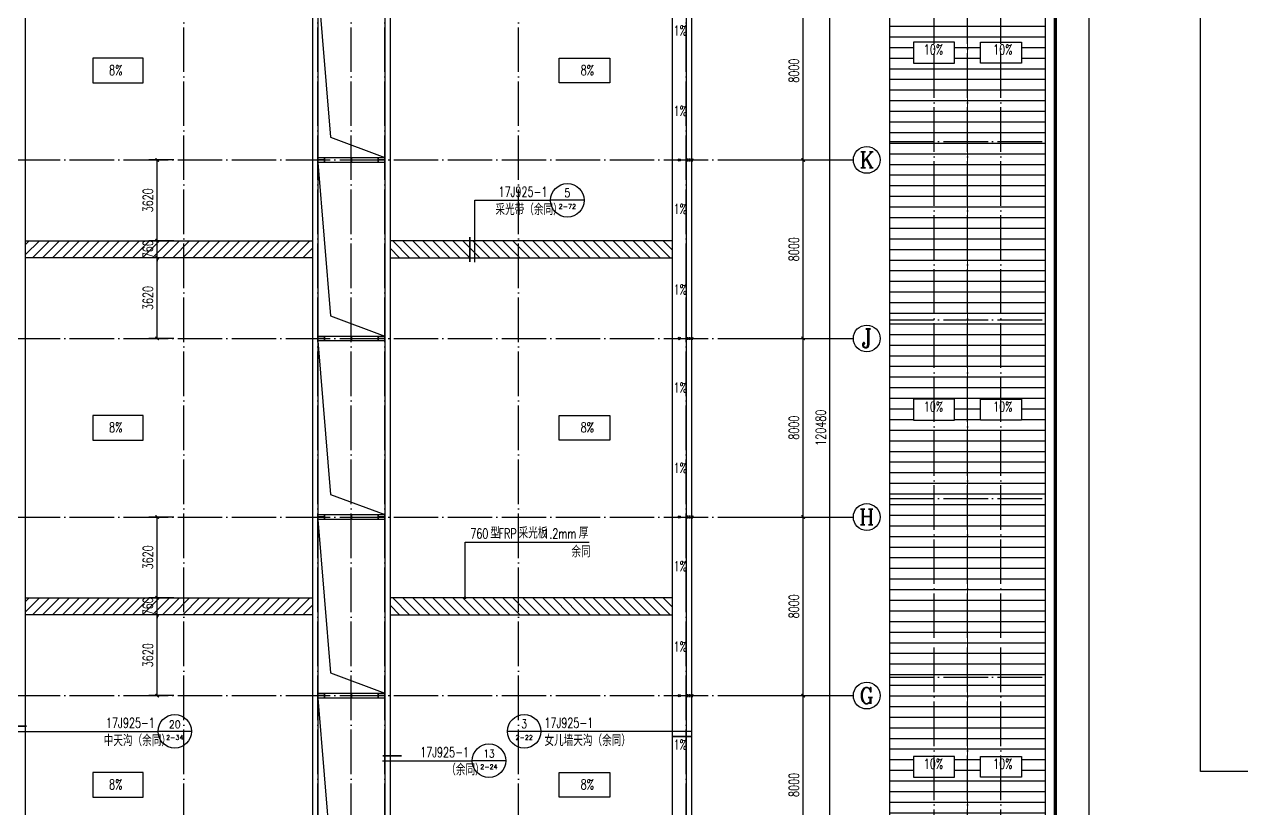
# Model space of a CAD drawing. Extents: x 14591016 to 15383666, y -730593 to -510197.
# Drawn here: x 14911015 to 14965566, y -663709 to -628569 of the extents above; entities that cross this region are included whole.
import ezdxf
from ezdxf.enums import TextEntityAlignment as Align

# ---------------------------------------------------------------- set-up
doc = ezdxf.new("R2010")
doc.units = 0
doc.header["$LTSCALE"] = 1000
doc.header["$MEASUREMENT"] = 0
doc.linetypes.add('DASH', pattern=[0.35, 0.25, -0.1])
doc.linetypes.add('DOTE', pattern=[2.42, 2, -0.2, 0.02, -0.2])
for name, color, linetype in [('AXIS', 3, 'Continuous'), ('AXIS_TEXT', 7, 'Continuous'), ('COLUMN', 2, 'Continuous'), ('DIM_IDEN', 3, 'Continuous'), ('DIM_LEAD', 3, 'Continuous'), ('DIM_SYMB', 3, 'Continuous'), ('DOTE', 1, 'DOTE'), ('PUB_DIM', 3, 'Continuous'), ('PUB_TEXT', 7, 'Continuous'), ('TK', 4, 'Continuous'), ('WALL-PARAPET', 6, 'Continuous'), ('填充', 251, 'Continuous'), ('采光带', 4, 'Continuous'), ('雨水管', 4, 'Continuous')]:
    doc.layers.add(name, color=color, linetype=linetype)
doc.styles.add('_TCH_AXIS', font='COMPLEX', dxfattribs={"bigfont": 'GBCBIG'})
doc.styles.add('_TCH_DIM', font='SIMPLEX', dxfattribs={"bigfont": 'GBCBIG'})
doc.styles.add('_TCH_DIM_T3', font='SIMPLEX', dxfattribs={"width": 0.705882, "bigfont": 'GBCBIG'})
doc.styles.add('_TCH_LABEL', font='COMPLEX', dxfattribs={"bigfont": 'GBCBIG'})
doc.styles.add('COMPLEX', font='COMPLEX')
doc.dimstyles.new('_TCH_ARCH&&150', dxfattribs={"dimtxt": 446.25, "dimasz": 150, "dimexe": 375, "dimexo": 450, "dimgap": 189.375, "dimtad": 1, "dimdec": 0, "dimzin": 0, "dimdsep": 46, "dimtxsty": '_TCH_DIM_T3', "dimblk": 'ARCHTICK', "dimcen": 0.09, "dimclrt": 7, "dimazin": 2, "dimtfac": 1, "dimtdec": 0, "dimtix": 1, "dimtmove": 2, "dimatfit": 3, "dimfxl": 0, "dimtolj": 1, "dimtzin": 0, "dimarcsym": 0})

# ---------------------------------------------------------------- blocks, each defined once
blk = doc.blocks.new('A$C0FCD69EC')
at = {"layer": 'COLUMN'}
blk.add_hatch(color=256, dxfattribs=at).paths.add_polyline_path([(300, 180), (294, 180), (294, 94), (6, 94), (6, 180), (0, 180), (0, 0), (6, 0), (6, 86), (294, 86), (294, 0), (300, 0)])
blk.add_lwpolyline([(300, 0), (294, 0), (294, 86), (6, 86), (6, 0), (0, 0), (0, 180), (6, 180), (6, 94), (294, 94), (294, 180), (300, 180)], close=True, dxfattribs=at)
blk = doc.blocks.new('A$C22C4548D')
blk.add_line((0, 10), (300, 10))
blk.add_lwpolyline([(30, 20), (270, 20), (270, 0), (30, 0)], close=True)
blk = doc.blocks.new('GeYuanFrame_38861532', base_point=(20.09, 4.53))
at = {"layer": 'TK'}
blk.add_lwpolyline([(20.09, 4.53), (20.09, 598.53), (1071.09, 598.53), (1071.09, 4.53)], close=True, dxfattribs=at)
at = {"layer": 'TK', "const_width": 1}
blk.add_lwpolyline([(45.09, 588.53), (1061.09, 588.53), (1061.09, 14.53), (45.09, 14.53)], close=True, dxfattribs=at)
blk = doc.blocks.new('GeYuanFrame_55736273', base_point=(20.09, 4.53))
at = {"layer": 'TK'}
blk.add_lwpolyline([(20.09, 4.53), (20.09, 598.53), (1071.09, 598.53), (1071.09, 4.53)], close=True, dxfattribs=at)
blk = doc.blocks.new('_AXISO')
blk.add_circle((0, 0), 0.5)
at = {"layer": 'AXIS_TEXT', "style": 'COMPLEX', "width": 1.041667}
blk.add_attdef('A', text='', height=0.56, dxfattribs=at).set_placement((-0.25, -0.28), (0.25, -0.28), align=Align.FIT)
blk = doc.blocks.new('_ArchTick')
at = {"color": 0, "linetype": 'ByBlock', "const_width": 0.4}
blk.add_lwpolyline([(-0.5, -0.5), (0.5, 0.5)], dxfattribs=at)
blk = doc.blocks.new('*D214')
at = {"layer": 'AXIS', "color": 0, "lineweight": -2}
for p, q in [((14942616, -586403), (14947491, -586403)), ((14947116, -706883), (14947116, -586403)), ((14942616, -706883), (14947491, -706883))]:
    blk.add_line(p, q, dxfattribs=at)
at = {"layer": 'Defpoints', "color": 0}
for p in [(14942166, -586403), (14947116, -586403), (14942166, -706883)]:
    blk.add_point(p, dxfattribs=at)
at = {"layer": 'AXIS', "color": 0, "lineweight": -2, "xscale": 150, "yscale": 150, "zscale": 150}
for p, rotation in [((14947116, -586403), 90), ((14947116, -706883), 270)]:
    blk.add_blockref('_ArchTick', p, dxfattribs=dict(at, rotation=rotation))
at = {"layer": 'AXIS', "color": 7, "insert": (14946704, -646643), "char_height": 446.2, "attachment_point": 5, "rotation": 90, "style": '_TCH_DIM_T3'}
blk.add_mtext('\\A1;120480', dxfattribs=at)
blk = doc.blocks.new('*D221')
at = {"layer": 'AXIS', "color": 0, "lineweight": -2}
for p, q in [((14942616, -658643), (14946291, -658643)), ((14945916, -666643), (14945916, -658643)), ((14942616, -666643), (14946291, -666643))]:
    blk.add_line(p, q, dxfattribs=at)
at = {"layer": 'Defpoints', "color": 0}
for p in [(14942166, -658643), (14945916, -658643), (14942166, -666643)]:
    blk.add_point(p, dxfattribs=at)
at = {"layer": 'AXIS', "color": 0, "lineweight": -2, "xscale": 150, "yscale": 150, "zscale": 150}
for p, rotation in [((14945916, -658643), 90), ((14945916, -666643), 270)]:
    blk.add_blockref('_ArchTick', p, dxfattribs=dict(at, rotation=rotation))
at = {"layer": 'AXIS', "color": 7, "insert": (14945504, -662643), "char_height": 446.2, "attachment_point": 5, "rotation": 90, "style": '_TCH_DIM_T3'}
blk.add_mtext('\\A1;8000', dxfattribs=at)
blk = doc.blocks.new('*D222')
at = {"layer": 'AXIS', "color": 0, "lineweight": -2}
for p, q in [((14942616, -650643), (14946291, -650643)), ((14945916, -658643), (14945916, -650643)), ((14942616, -658643), (14946291, -658643))]:
    blk.add_line(p, q, dxfattribs=at)
at = {"layer": 'Defpoints', "color": 0}
for p in [(14942166, -650643), (14945916, -650643), (14942166, -658643)]:
    blk.add_point(p, dxfattribs=at)
at = {"layer": 'AXIS', "color": 0, "lineweight": -2, "xscale": 150, "yscale": 150, "zscale": 150}
for p, rotation in [((14945916, -650643), 90), ((14945916, -658643), 270)]:
    blk.add_blockref('_ArchTick', p, dxfattribs=dict(at, rotation=rotation))
at = {"layer": 'AXIS', "color": 7, "insert": (14945504, -654643), "char_height": 446.2, "attachment_point": 5, "rotation": 90, "style": '_TCH_DIM_T3'}
blk.add_mtext('\\A1;8000', dxfattribs=at)
blk = doc.blocks.new('*D223')
at = {"layer": 'AXIS', "color": 0, "lineweight": -2}
for p, q in [((14942616, -642643), (14946291, -642643)), ((14945916, -650643), (14945916, -642643)), ((14942616, -650643), (14946291, -650643))]:
    blk.add_line(p, q, dxfattribs=at)
at = {"layer": 'Defpoints', "color": 0}
for p in [(14942166, -642643), (14945916, -642643), (14942166, -650643)]:
    blk.add_point(p, dxfattribs=at)
at = {"layer": 'AXIS', "color": 0, "lineweight": -2, "xscale": 150, "yscale": 150, "zscale": 150}
for p, rotation in [((14945916, -642643), 90), ((14945916, -650643), 270)]:
    blk.add_blockref('_ArchTick', p, dxfattribs=dict(at, rotation=rotation))
at = {"layer": 'AXIS', "color": 7, "insert": (14945504, -646643), "char_height": 446.2, "attachment_point": 5, "rotation": 90, "style": '_TCH_DIM_T3'}
blk.add_mtext('\\A1;8000', dxfattribs=at)
blk = doc.blocks.new('*D224')
at = {"layer": 'AXIS', "color": 0, "lineweight": -2}
for p, q in [((14942616, -634643), (14946291, -634643)), ((14945916, -642643), (14945916, -634643)), ((14942616, -642643), (14946291, -642643))]:
    blk.add_line(p, q, dxfattribs=at)
at = {"layer": 'Defpoints', "color": 0}
for p in [(14942166, -634643), (14945916, -634643), (14942166, -642643)]:
    blk.add_point(p, dxfattribs=at)
at = {"layer": 'AXIS', "color": 0, "lineweight": -2, "xscale": 150, "yscale": 150, "zscale": 150}
for p, rotation in [((14945916, -634643), 90), ((14945916, -642643), 270)]:
    blk.add_blockref('_ArchTick', p, dxfattribs=dict(at, rotation=rotation))
at = {"layer": 'AXIS', "color": 7, "insert": (14945504, -638643), "char_height": 446.2, "attachment_point": 5, "rotation": 90, "style": '_TCH_DIM_T3'}
blk.add_mtext('\\A1;8000', dxfattribs=at)
blk = doc.blocks.new('*D225')
at = {"layer": 'AXIS', "color": 0, "lineweight": -2}
for p, q in [((14942616, -626643), (14946291, -626643)), ((14945916, -634643), (14945916, -626643)), ((14942616, -634643), (14946291, -634643))]:
    blk.add_line(p, q, dxfattribs=at)
at = {"layer": 'Defpoints', "color": 0}
for p in [(14942166, -626643), (14945916, -626643), (14942166, -634643)]:
    blk.add_point(p, dxfattribs=at)
at = {"layer": 'AXIS', "color": 0, "lineweight": -2, "xscale": 150, "yscale": 150, "zscale": 150}
for p, rotation in [((14945916, -626643), 90), ((14945916, -634643), 270)]:
    blk.add_blockref('_ArchTick', p, dxfattribs=dict(at, rotation=rotation))
at = {"layer": 'AXIS', "color": 7, "insert": (14945504, -630643), "char_height": 446.2, "attachment_point": 5, "rotation": 90, "style": '_TCH_DIM_T3'}
blk.add_mtext('\\A1;8000', dxfattribs=at)
blk = doc.blocks.new('*D576')
at = {"layer": 'Defpoints', "color": 0}
for p in [(14916966, -655023), (14918166, -655023), (14918166, -658643)]:
    blk.add_point(p, dxfattribs=at)
at = {"layer": 'PUB_DIM', "color": 0, "lineweight": -2}
for p, q in [((14917716, -655023), (14916591, -655023)), ((14916966, -658643), (14916966, -655023)), ((14917716, -658643), (14916591, -658643))]:
    blk.add_line(p, q, dxfattribs=at)
at = {"layer": 'PUB_DIM', "color": 0, "lineweight": -2, "xscale": 150, "yscale": 150, "zscale": 150}
for p, rotation in [((14916966, -655023), 90), ((14916966, -658643), 270)]:
    blk.add_blockref('_ArchTick', p, dxfattribs=dict(at, rotation=rotation))
at = {"layer": 'PUB_DIM', "color": 7, "insert": (14916554, -656833), "char_height": 446.2, "attachment_point": 5, "rotation": 90, "style": '_TCH_DIM_T3'}
blk.add_mtext('\\A1;3620', dxfattribs=at)
blk = doc.blocks.new('*D577')
at = {"layer": 'Defpoints', "color": 0}
for p in [(14916966, -654263), (14918166, -654263), (14918166, -655023)]:
    blk.add_point(p, dxfattribs=at)
at = {"layer": 'PUB_DIM', "color": 0, "lineweight": -2}
for p, q in [((14917716, -654263), (14916591, -654263)), ((14916966, -654263), (14916966, -654113)), ((14916966, -655023), (14916966, -654263)), ((14917716, -655023), (14916591, -655023)), ((14916966, -655023), (14916966, -655173))]:
    blk.add_line(p, q, dxfattribs=at)
at = {"layer": 'PUB_DIM', "color": 0, "lineweight": -2, "xscale": 150, "yscale": 150, "zscale": 150}
for p, rotation in [((14916966, -654263), 270), ((14916966, -655023), 90)]:
    blk.add_blockref('_ArchTick', p, dxfattribs=dict(at, rotation=rotation))
at = {"layer": 'PUB_DIM', "color": 7, "insert": (14916554, -654643), "char_height": 446.2, "attachment_point": 5, "rotation": 90, "style": '_TCH_DIM_T3'}
blk.add_mtext('\\A1;760', dxfattribs=at)
blk = doc.blocks.new('*D578')
at = {"layer": 'Defpoints', "color": 0}
for p in [(14916966, -650643), (14918166, -650643), (14918166, -654263)]:
    blk.add_point(p, dxfattribs=at)
at = {"layer": 'PUB_DIM', "color": 0, "lineweight": -2}
for p, q in [((14917716, -650643), (14916591, -650643)), ((14916966, -654263), (14916966, -650643)), ((14917716, -654263), (14916591, -654263))]:
    blk.add_line(p, q, dxfattribs=at)
at = {"layer": 'PUB_DIM', "color": 0, "lineweight": -2, "xscale": 150, "yscale": 150, "zscale": 150}
for p, rotation in [((14916966, -650643), 90), ((14916966, -654263), 270)]:
    blk.add_blockref('_ArchTick', p, dxfattribs=dict(at, rotation=rotation))
at = {"layer": 'PUB_DIM', "color": 7, "insert": (14916554, -652453), "char_height": 446.2, "attachment_point": 5, "rotation": 90, "style": '_TCH_DIM_T3'}
blk.add_mtext('\\A1;3620', dxfattribs=at)
blk = doc.blocks.new('*D579')
at = {"layer": 'Defpoints', "color": 0}
for p in [(14916966, -639023), (14918166, -639023), (14918166, -642643)]:
    blk.add_point(p, dxfattribs=at)
at = {"layer": 'PUB_DIM', "color": 0, "lineweight": -2}
for p, q in [((14917716, -639023), (14916591, -639023)), ((14916966, -642643), (14916966, -639023)), ((14917716, -642643), (14916591, -642643))]:
    blk.add_line(p, q, dxfattribs=at)
at = {"layer": 'PUB_DIM', "color": 0, "lineweight": -2, "xscale": 150, "yscale": 150, "zscale": 150}
for p, rotation in [((14916966, -639023), 90), ((14916966, -642643), 270)]:
    blk.add_blockref('_ArchTick', p, dxfattribs=dict(at, rotation=rotation))
at = {"layer": 'PUB_DIM', "color": 7, "insert": (14916554, -640833), "char_height": 446.2, "attachment_point": 5, "rotation": 90, "style": '_TCH_DIM_T3'}
blk.add_mtext('\\A1;3620', dxfattribs=at)
blk = doc.blocks.new('*D580')
at = {"layer": 'Defpoints', "color": 0}
for p in [(14916966, -638263), (14918166, -638263), (14918166, -639023)]:
    blk.add_point(p, dxfattribs=at)
at = {"layer": 'PUB_DIM', "color": 0, "lineweight": -2}
for p, q in [((14916966, -638263), (14916966, -638113)), ((14917716, -638263), (14916591, -638263)), ((14916966, -639023), (14916966, -638263)), ((14917716, -639023), (14916591, -639023)), ((14916966, -639023), (14916966, -639173))]:
    blk.add_line(p, q, dxfattribs=at)
at = {"layer": 'PUB_DIM', "color": 0, "lineweight": -2, "xscale": 150, "yscale": 150, "zscale": 150}
for p, rotation in [((14916966, -638263), 270), ((14916966, -639023), 90)]:
    blk.add_blockref('_ArchTick', p, dxfattribs=dict(at, rotation=rotation))
at = {"layer": 'PUB_DIM', "color": 7, "insert": (14916554, -638643), "char_height": 446.2, "attachment_point": 5, "rotation": 90, "style": '_TCH_DIM_T3'}
blk.add_mtext('\\A1;760', dxfattribs=at)
blk = doc.blocks.new('*D581')
at = {"layer": 'Defpoints', "color": 0}
for p in [(14916966, -634643), (14918166, -634643), (14918166, -638263)]:
    blk.add_point(p, dxfattribs=at)
at = {"layer": 'PUB_DIM', "color": 0, "lineweight": -2}
for p, q in [((14917716, -634643), (14916591, -634643)), ((14916966, -638263), (14916966, -634643)), ((14917716, -638263), (14916591, -638263))]:
    blk.add_line(p, q, dxfattribs=at)
at = {"layer": 'PUB_DIM', "color": 0, "lineweight": -2, "xscale": 150, "yscale": 150, "zscale": 150}
for p, rotation in [((14916966, -634643), 90), ((14916966, -638263), 270)]:
    blk.add_blockref('_ArchTick', p, dxfattribs=dict(at, rotation=rotation))
at = {"layer": 'PUB_DIM', "color": 7, "insert": (14916554, -636453), "char_height": 446.2, "attachment_point": 5, "rotation": 90, "style": '_TCH_DIM_T3'}
blk.add_mtext('\\A1;3620', dxfattribs=at)

msp = doc.modelspace()

# ---------------------------------------------------------------- hatches: boundary and pattern name
at = {"layer": '填充', "ltscale": 0.5}
h = msp.add_hatch(dxfattribs=at)
h.set_pattern_fill('ANSI31', color=256, scale=300, angle=315, style=0)
h.set_pattern_definition([(0, (0, 0), (1e-13, 476.25), [])])
h.paths.add_polyline_path([(14956780.6, -609482.6), (14953280.6, -609482.6), (14953280.6, -714142.6), (14956780.6, -714142.6)])
h.paths.add_polyline_path([(14953868.1, -646300.6), (14953868.1, -645367.6), (14955693.1, -645367.6), (14955693.1, -646300.6)], flags=16)
h.paths.add_polyline_path([(14955693.1, -661367.6), (14955693.1, -662300.6), (14953868.1, -662300.6), (14953868.1, -661367.6)], flags=16)
h.paths.add_polyline_path([(14953868.1, -630300.6), (14953868.1, -629367.6), (14955693.1, -629367.6), (14955693.1, -630300.6)], flags=16)
h.paths.add_polyline_path([(14955693.1, -677367.6), (14955693.1, -678300.6), (14953868.1, -678300.6), (14953868.1, -677367.6)], flags=16)
h.paths.add_polyline_path([(14953868.1, -614300.6), (14953868.1, -613367.6), (14955693.1, -613367.6), (14955693.1, -614300.6)], flags=16)
h.paths.add_polyline_path([(14955693.1, -693367.6), (14955693.1, -694300.6), (14953868.1, -694300.6), (14953868.1, -693367.6)], flags=16)
h.paths.add_polyline_path([(14955693.1, -709367.6), (14955693.1, -710300.6), (14953868.1, -710300.6), (14953868.1, -709367.6)], flags=16)
h.paths.add_polyline_path([(14953280.6, -609482.6), (14949780.6, -609482.6), (14949780.6, -714142.6), (14953280.6, -714142.6)])
h.paths.add_polyline_path([(14950868.1, -646300.6), (14950868.1, -645367.6), (14952693.1, -645367.6), (14952693.1, -646300.6)], flags=16)
h.paths.add_polyline_path([(14952693.1, -661367.6), (14952693.1, -662300.6), (14950868.1, -662300.6), (14950868.1, -661367.6)], flags=16)
h.paths.add_polyline_path([(14950868.1, -630300.6), (14950868.1, -629367.6), (14952693.1, -629367.6), (14952693.1, -630300.6)], flags=16)
h.paths.add_polyline_path([(14952693.1, -677367.6), (14952693.1, -678300.6), (14950868.1, -678300.6), (14950868.1, -677367.6)], flags=16)
h.paths.add_polyline_path([(14950868.1, -614300.6), (14950868.1, -613367.6), (14952693.1, -613367.6), (14952693.1, -614300.6)], flags=16)
h.paths.add_polyline_path([(14952693.1, -693367.6), (14952693.1, -694300.6), (14950868.1, -694300.6), (14950868.1, -693367.6)], flags=16)
h.paths.add_polyline_path([(14952693.1, -709367.6), (14952693.1, -710300.6), (14950868.1, -710300.6), (14950868.1, -709367.6)], flags=16)
h.paths.add_polyline_path([(14954318, -678032.6), (14955351.1, -678032.6), (14955351.1, -677363.3), (14954318, -677363.3)], flags=24)
h.paths.add_polyline_path([(14954318, -662032.6), (14955351.1, -662032.6), (14955351.1, -661363.3), (14954318, -661363.3)], flags=24)
h.paths.add_polyline_path([(14954318, -646032.6), (14955351.1, -646032.6), (14955351.1, -645363.3), (14954318, -645363.3)], flags=24)
h.paths.add_polyline_path([(14954318, -630032.6), (14955351.1, -630032.6), (14955351.1, -629363.3), (14954318, -629363.3)], flags=24)
h.paths.add_polyline_path([(14951210, -678032.6), (14952243.1, -678032.6), (14952243.1, -677363.3), (14951210, -677363.3)], flags=24)
h.paths.add_polyline_path([(14951210, -662032.6), (14952243.1, -662032.6), (14952243.1, -661363.3), (14951210, -661363.3)], flags=24)
h.paths.add_polyline_path([(14951210, -646032.6), (14952243.1, -646032.6), (14952243.1, -645363.3), (14951210, -645363.3)], flags=24)
h.paths.add_polyline_path([(14951210, -630032.6), (14952243.1, -630032.6), (14952243.1, -629363.3), (14951210, -629363.3)], flags=24)
at = {"layer": '采光带'}
h = msp.add_hatch(dxfattribs=at)
h.set_pattern_fill('ANSI31', color=250, scale=200, angle=-90, style=0)
h.set_pattern_definition([(225, (14690730.7, 8407956.32), (-224.506403, 224.506403), [])])
h.paths.add_polyline_path([(14923926.1, -639022.5), (14911066.1, -639022.5), (14911066.1, -638262.5), (14923926.1, -638262.5)])
h = msp.add_hatch(dxfattribs=at)
h.set_pattern_fill('ANSI31', color=250, scale=200, angle=-90, style=0)
h.set_pattern_definition([(315, (15160601.58, 8407956.32), (224.506403, 224.506403), [])])
h.paths.add_polyline_path([(14927406.1, -639022.5), (14940066.2, -639022.5), (14940066.2, -638262.5), (14927406.1, -638262.5)])
h = msp.add_hatch(dxfattribs=at)
h.set_pattern_fill('ANSI31', color=250, scale=200, angle=-90, style=0)
h.set_pattern_definition([(225, (14690730.7, 8391956.32), (-224.506403, 224.506403), [])])
h.paths.add_polyline_path([(14923926.1, -655022.5), (14911066.1, -655022.5), (14911066.1, -654262.5), (14923926.1, -654262.5)])
h = msp.add_hatch(dxfattribs=at)
h.set_pattern_fill('ANSI31', color=250, scale=200, angle=-90, style=0)
h.set_pattern_definition([(315, (15160601.58, 8391956.32), (224.506403, 224.506403), [])])
h.paths.add_polyline_path([(14927406.1, -655022.5), (14940066.2, -655022.5), (14940066.2, -654262.5), (14927406.1, -654262.5)])

# ---------------------------------------------------------------- linework, layer by layer
at = {"ltscale": 0.5}
for p, q in [((14911066.1, -706642.5), (14911066.1, -586642.5)), ((14940066.1, -706642.5), (14940066.1, -586642.5))]:
    msp.add_line(p, q, dxfattribs=at)
for points in [[(14880426.1, -586402.5), (14940906.1, -586402.5), (14940906.1, -706882.5), (14880426.1, -706882.5)], [(14880666.1, -586642.5), (14940666.1, -586642.5), (14940666.1, -706642.5), (14880666.1, -706642.5)], [(14949780.6, -714142.6), (14956780.6, -714142.6), (14956780.6, -609482.6), (14949780.6, -609482.6)], [(14914086.3, -630088.6), (14914086.3, -631196.4), (14916343.3, -631196.4), (14916343.3, -630088.6)], [(14937246, -630088.6), (14937246, -631196.4), (14934989, -631196.4), (14934989, -630088.6)], [(14927166.1, -634752.5), (14924166.1, -634752.5), (14924166.1, -634532.5), (14927166.1, -634532.5)], [(14927166.1, -642752.5), (14924166.1, -642752.5), (14924166.1, -642532.5), (14927166.1, -642532.5)], [(14914086.3, -646088.6), (14914086.3, -647196.4), (14916343.3, -647196.4), (14916343.3, -646088.6)], [(14937246, -646088.6), (14937246, -647196.4), (14934989, -647196.4), (14934989, -646088.6)], [(14927166.1, -650752.5), (14924166.1, -650752.5), (14924166.1, -650532.5), (14927166.1, -650532.5)], [(14927166.1, -658752.5), (14924166.1, -658752.5), (14924166.1, -658532.5), (14927166.1, -658532.5)], [(14914086.3, -662088.6), (14914086.3, -663196.4), (14916343.3, -663196.4), (14916343.3, -662088.6)], [(14937246, -662088.6), (14937246, -663196.4), (14934989, -663196.4), (14934989, -662088.6)]]:
    msp.add_lwpolyline(points, close=True)
msp.add_lwpolyline([(14953280.6, -714142.6, 50, 50, 0), (14953280.6, -609482.6, 50, 50, 0)], format="xyseb", dxfattribs=at)
for points in [[(14924166.1, -626752.5), (14924736.8, -633626.6), (14927166.1, -634532.5)], [(14924166.1, -634752.5), (14924736.8, -641626.6), (14927166.1, -642532.5)], [(14924166.1, -642752.5), (14924736.8, -649626.6), (14927166.1, -650532.5)], [(14924166.1, -650752.5), (14924736.8, -657626.6), (14927166.1, -658532.5)], [(14924166.1, -658752.5), (14924736.8, -665626.6), (14927166.1, -666532.5)]]:
    msp.add_lwpolyline(points)
for points in [[(14952693.1, -630300.6), (14952693.1, -629367.6), (14950868.1, -629367.6), (14950868.1, -630300.6)], [(14953868.1, -630300.6), (14953868.1, -629367.6), (14955693.1, -629367.6), (14955693.1, -630300.6)], [(14952693.1, -646300.6), (14952693.1, -645367.6), (14950868.1, -645367.6), (14950868.1, -646300.6)], [(14953868.1, -646300.6), (14953868.1, -645367.6), (14955693.1, -645367.6), (14955693.1, -646300.6)], [(14952693.1, -662300.6), (14952693.1, -661367.6), (14950868.1, -661367.6), (14950868.1, -662300.6)], [(14953868.1, -662300.6), (14953868.1, -661367.6), (14955693.1, -661367.6), (14955693.1, -662300.6)]]:
    msp.add_lwpolyline(points, close=True, dxfattribs=at)
at = {"linetype": 'DASH', "ltscale": 0.3}
for points in [[(14940666.1, -634692.5), (14940666.1, -634592.5), (14940966.1, -634592.5), (14940966.1, -634692.5)], [(14940666.1, -642692.5), (14940666.1, -642592.5), (14940966.1, -642592.5), (14940966.1, -642692.5)], [(14940666.1, -650692.5), (14940666.1, -650592.5), (14940966.1, -650592.5), (14940966.1, -650692.5)], [(14940666.1, -658692.5), (14940666.1, -658592.5), (14940966.1, -658592.5), (14940966.1, -658692.5)]]:
    msp.add_lwpolyline(points, close=True, dxfattribs=at)
at = {"layer": 'AXIS'}
for p, q in [((14942166.1, -634642.5), (14948166.1, -634642.5)), ((14942166.1, -642642.5), (14948166.1, -642642.5)), ((14942166.1, -650642.5), (14948166.1, -650642.5)), ((14942166.1, -658642.5), (14948166.1, -658642.5))]:
    msp.add_line(p, q, dxfattribs=at)
at = {"layer": 'DIM_IDEN'}
for p, q in [((14931204.3, -636452.5), (14934599.8, -636452.5)), ((14931204.3, -639222.5), (14931204.3, -636452.5)), ((14936099.8, -636452.5), (14934599.8, -636452.5)), ((14910266.1, -660244.8), (14913816.1, -660244.8)), ((14913816.1, -660244.8), (14917007, -660244.8)), ((14918507, -660244.8), (14917007, -660244.8)), ((14934165.3, -660244.8), (14932665.3, -660244.8)), ((14937356.1, -660244.8), (14934165.3, -660244.8)), ((14940906.1, -660244.8), (14937356.1, -660244.8)), ((14927066.1, -661561.3), (14929396.1, -661561.3)), ((14929396.1, -661561.3), (14931087, -661561.3)), ((14932587, -661561.3), (14931087, -661561.3))]:
    msp.add_line(p, q, dxfattribs=at)
at = {"layer": 'DIM_IDEN', "const_width": 75}
for points in [[(14930979.3, -639222.5), (14930979.3, -638097.5)], [(14910266.1, -660019.8), (14911121.1, -660019.8)], [(14940906.1, -660469.8), (14940051.1, -660469.8)], [(14927066.1, -661336.3), (14927921.1, -661336.3)]]:
    msp.add_lwpolyline(points, dxfattribs=at)
at = {"layer": 'DIM_IDEN'}
for centre in [(14935349.8, -636452.5), (14917757, -660244.8), (14933415.3, -660244.8), (14931837, -661561.3)]:
    msp.add_circle(centre, 750, dxfattribs=at)
at = {"layer": 'DIM_LEAD'}
for p, q in [((14930764, -654262.5), (14930764, -651762.5)), ((14930764, -651762.5), (14936331.6, -651762.5))]:
    msp.add_line(p, q, dxfattribs=at)
at = {"layer": 'DIM_LEAD', "const_width": 60}
msp.add_lwpolyline([(14930764, -654292.5, 1), (14930764, -654232.5, 1)], format="xyb", close=True, dxfattribs=at)
at = {"layer": 'DIM_SYMB'}
for points in [[(14952476.6, -630078.6, 0, 0, 0), (14951426.6, -630078.6, 120, 0, 0), (14950976.6, -630078.6, 0, 0, 0)], [(14954084.6, -630078.6, 0, 0, 0), (14955134.6, -630078.6, 120, 0, 0), (14955584.6, -630078.6, 0, 0, 0)], [(14940366.1, -632824.9, 0, 0, 0), (14940366.1, -633889.8, 120, 0, 0), (14940366.1, -634339.8, 0, 0, 0)], [(14940366.1, -636460.1, 0, 0, 0), (14940366.1, -635395.2, 120, 0, 0), (14940366.1, -634945.2, 0, 0, 0)], [(14940366.1, -640824.9, 0, 0, 0), (14940366.1, -641889.8, 120, 0, 0), (14940366.1, -642339.8, 0, 0, 0)], [(14940366.1, -644460.1, 0, 0, 0), (14940366.1, -643395.2, 120, 0, 0), (14940366.1, -642945.2, 0, 0, 0)], [(14952476.6, -646078.6, 0, 0, 0), (14951426.6, -646078.6, 120, 0, 0), (14950976.6, -646078.6, 0, 0, 0)], [(14954084.6, -646078.6, 0, 0, 0), (14955134.6, -646078.6, 120, 0, 0), (14955584.6, -646078.6, 0, 0, 0)], [(14940366.1, -648824.9, 0, 0, 0), (14940366.1, -649889.8, 120, 0, 0), (14940366.1, -650339.8, 0, 0, 0)], [(14940366.1, -652460.1, 0, 0, 0), (14940366.1, -651395.2, 120, 0, 0), (14940366.1, -650945.2, 0, 0, 0)], [(14940366.1, -656824.9, 0, 0, 0), (14940366.1, -657889.8, 120, 0, 0), (14940366.1, -658339.8, 0, 0, 0)], [(14940366.1, -660460.1, 0, 0, 0), (14940366.1, -659395.2, 120, 0, 0), (14940366.1, -658945.2, 0, 0, 0)], [(14952476.6, -662078.6, 0, 0, 0), (14951426.6, -662078.6, 120, 0, 0), (14950976.6, -662078.6, 0, 0, 0)], [(14954084.6, -662078.6, 0, 0, 0), (14955134.6, -662078.6, 120, 0, 0), (14955584.6, -662078.6, 0, 0, 0)]]:
    msp.add_lwpolyline(points, format="xyseb", dxfattribs=at)
at = {"layer": 'DOTE'}
for p, q in [((14918166.1, -708142.5), (14918166.1, -585142.5)), ((14924166.1, -708142.5), (14924166.1, -585142.5)), ((14925666.1, -708142.5), (14925666.1, -585142.5)), ((14927166.1, -708142.5), (14927166.1, -585142.5)), ((14933166.1, -708142.5), (14933166.1, -585142.5)), ((14940666.1, -708142.5), (14940666.1, -585142.5)), ((14951780.6, -714142.6), (14951780.6, -609482.6)), ((14953280.6, -714142.6), (14953280.6, -609482.6)), ((14954780.6, -714142.6), (14954780.6, -609482.6)), ((14949780.6, -633812.6), (14956780.6, -633812.6)), ((14879166.1, -634642.5), (14942166.1, -634642.5)), ((14949780.6, -641812.6), (14956780.6, -641812.6)), ((14879166.1, -642642.5), (14942166.1, -642642.5)), ((14949780.6, -649812.6), (14956780.6, -649812.6)), ((14879166.1, -650642.5), (14942166.1, -650642.5)), ((14949780.6, -657812.6), (14956780.6, -657812.6)), ((14879166.1, -658642.5), (14942166.1, -658642.5))]:
    msp.add_line(p, q, dxfattribs=at)
at = {"layer": 'PUB_DIM'}
for points in [[(14915837.1, -631004.7, 0, 0, 0), (14914812.1, -631004.7, 120, 0, 0), (14914362.1, -631004.7, 0, 0, 0)], [(14935495.2, -631004.7, 0, 0, 0), (14936520.2, -631004.7, 120, 0, 0), (14936970.2, -631004.7, 0, 0, 0)], [(14915837.1, -647004.7, 0, 0, 0), (14914812.1, -647004.7, 120, 0, 0), (14914362.1, -647004.7, 0, 0, 0)], [(14935495.2, -647004.7, 0, 0, 0), (14936520.2, -647004.7, 120, 0, 0), (14936970.2, -647004.7, 0, 0, 0)], [(14915837.1, -663004.7, 0, 0, 0), (14914812.1, -663004.7, 120, 0, 0), (14914362.1, -663004.7, 0, 0, 0)], [(14935495.2, -663004.7, 0, 0, 0), (14936520.2, -663004.7, 120, 0, 0), (14936970.2, -663004.7, 0, 0, 0)]]:
    msp.add_lwpolyline(points, format="xyseb", dxfattribs=at)
at = {"layer": 'WALL-PARAPET'}
for p, q in [((14923926.1, -594552.5), (14923926.1, -698732.5)), ((14924166.1, -594552.5), (14924166.1, -698732.5)), ((14927166.1, -594552.5), (14927166.1, -698732.5)), ((14927406.1, -594552.5), (14927406.1, -698732.5))]:
    msp.add_line(p, q, dxfattribs=at)
at = {"layer": '采光带', "color": 4}
for points in [[(14923926.1, -639022.5), (14911066.1, -639022.5), (14911066.1, -638262.5), (14923926.1, -638262.5)], [(14927406.1, -639022.5), (14940066.2, -639022.5), (14940066.2, -638262.5), (14927406.1, -638262.5)], [(14923926.1, -655022.5), (14911066.1, -655022.5), (14911066.1, -654262.5), (14923926.1, -654262.5)], [(14927406.1, -655022.5), (14940066.2, -655022.5), (14940066.2, -654262.5), (14927406.1, -654262.5)]]:
    msp.add_lwpolyline(points, close=True, dxfattribs=at)
at = {"layer": '雨水管'}
for centre in [(14940366.1, -634642.5), (14940366.1, -642642.5), (14940366.1, -650642.5), (14940366.1, -658642.5)]:
    msp.add_circle(centre, 55, dxfattribs=at)

# ---------------------------------------------------------------- block references
at = {"xscale": 150, "yscale": 150, "zscale": 150, "rotation": 270}
msp.add_blockref('GeYuanFrame_38861532', (14869616.1, -572942.5), dxfattribs=at)
at = {"xscale": 150, "yscale": 150, "zscale": 150}
msp.add_blockref('GeYuanFrame_55736273', (14963716.1, -662042.5), dxfattribs=at)
at = {"rotation": 90.00000000000001}
for p in [(14925676.1, -634796.6), (14925676.1, -642796.6), (14925676.1, -650796.6), (14925676.1, -658796.6)]:
    msp.add_blockref('A$C22C4548D', p, dxfattribs=at)
at = {"layer": 'AXIS'}
ref = msp.add_blockref('_AXISO', (14948766.1, -634642.5), dxfattribs=dict(at, xscale=1200, yscale=1200, zscale=1200))
ref.add_attrib('A', 'K', dxfattribs={"layer": 'AXIS_TEXT', "ltscale": 0.5, "height": 711.9, "style": '_TCH_AXIS'}).set_placement((14948444.1, -634998.5), (14949088.2, -634998.5), align=Align.FIT)
ref = msp.add_blockref('_AXISO', (14948766.1, -642642.5), dxfattribs=dict(at, xscale=1200, yscale=1200, zscale=1200))
ref.add_attrib('A', 'J', dxfattribs={"layer": 'AXIS_TEXT', "ltscale": 0.5, "height": 850.4, "style": '_TCH_AXIS'}).set_placement((14948543.4, -643067.7), (14948988.9, -643067.7), align=Align.FIT)
ref = msp.add_blockref('_AXISO', (14948766.1, -650642.5), dxfattribs=dict(at, xscale=1200, yscale=1200, zscale=1200))
ref.add_attrib('A', 'H', dxfattribs={"layer": 'AXIS_TEXT', "ltscale": 0.5, "height": 695.2, "style": '_TCH_AXIS'}).set_placement((14948435.1, -650990.1), (14949097.2, -650990.1), align=Align.FIT)
ref = msp.add_blockref('_AXISO', (14948766.1, -658642.5), dxfattribs=dict(at, xscale=1200, yscale=1200, zscale=1200))
ref.add_attrib('A', 'G', dxfattribs={"layer": 'AXIS_TEXT', "ltscale": 0.5, "height": 728.9, "style": '_TCH_AXIS'}).set_placement((14948453.8, -659007), (14949078.5, -659007), align=Align.FIT)
at = {"layer": 'COLUMN', "xscale": -1}
for p in [(14924466.1, -634732.5), (14927166.1, -634732.5), (14924466.1, -642732.5), (14927166.1, -642732.5), (14924466.1, -650732.5), (14927166.1, -650732.5), (14924466.1, -658732.5), (14927166.1, -658732.5)]:
    msp.add_blockref('A$C0FCD69EC', p, dxfattribs=at)

# ---------------------------------------------------------------- texts
at = {"layer": 'PUB_TEXT', "width": 0.705882}
for s, style, p in [('1%%%', '_TCH_DIM', (14940111.1, -629063.9)), ('10%%%', '_TCH_DIM', (14954429.6, -629921.1)), ('8%', '_TCH_DIM', (14914814.6, -630847.2)), ('8%', '_TCH_DIM', (14935947.7, -630847.2)), ('1%%%', '_TCH_DIM', (14940111.1, -632667.4)), ('17J925-1', '_TCH_LABEL', (14932267.3, -636295)), ('1%%%', '_TCH_DIM', (14940111.1, -637063.9)), ('1%%%', '_TCH_DIM', (14940111.1, -640667.4)), ('1%%%', '_TCH_DIM', (14940111.1, -645063.9)), ('10%%%', '_TCH_DIM', (14954429.6, -645921.1)), ('8%', '_TCH_DIM', (14914814.6, -646847.2)), ('8%', '_TCH_DIM', (14935947.7, -646847.2)), ('1%%%', '_TCH_DIM', (14940111.1, -648667.4)), ('760', '_TCH_DIM', (14930996.9, -651605)), ('FRP', '_TCH_DIM', (14932265.5, -651605)), ('1.2mm', '_TCH_DIM', (14934271.4, -651605)), ('1%%%', '_TCH_DIM', (14940111.1, -653063.9)), ('1%%%', '_TCH_DIM', (14940111.1, -656667.4)), ('17J925-1', '_TCH_LABEL', (14914674.5, -660087.3)), ('17J925-1', '_TCH_LABEL', (14934322.8, -660087.3)), ('17J925-1', '_TCH_LABEL', (14928754.5, -661403.8)), ('1%%%', '_TCH_DIM', (14940111.1, -661063.9)), ('10%%%', '_TCH_DIM', (14954429.6, -661921.1)), ('8%', '_TCH_DIM', (14914814.6, -662847.2)), ('8%', '_TCH_DIM', (14935947.7, -662847.2))]:
    msp.add_text(s, height=446.25, dxfattribs=dict(at, style=style)).set_placement(p)
at = {"layer": 'PUB_TEXT', "style": '_TCH_DIM', "width": 0.705882}
for p in [(14951321.6, -629921.1), (14951321.6, -645921.1), (14951321.6, -661921.1)]:
    msp.add_text('10%%%', height=446.25, rotation=360, dxfattribs=at).set_placement(p)
at = {"layer": 'PUB_TEXT', "style": '_TCH_LABEL'}
for s, height, p, p2 in [('5', 391.5, (14935219.3, -636313.7), (14935480.3, -636313.7)), ('2-72', 204.59, (14934960.1, -636831.6), (14935739.4, -636831.6)), ('20', 329.48, (14917490.3, -660096.2), (14918023.8, -660096.2)), ('3', 391.5, (14933284.8, -660106), (14933545.8, -660106)), ('2-34', 202.68, (14917366.1, -660622.4), (14918147.9, -660622.4)), ('2-22', 204.59, (14933025.6, -660623.9), (14933804.9, -660623.9)), ('13', 339.7, (14931586.3, -661414.5), (14932087.8, -661414.5)), ('2-24', 202.68, (14931446.1, -661939), (14932227.9, -661939))]:
    msp.add_text(s, height=height, dxfattribs=at).set_placement(p, p2, align=Align.FIT)
at = {"layer": 'PUB_TEXT'}
for s, height, style, p in [('采光带（余同）', 506.38, '_TCH_LABEL', (14932126.1, -637116.4)), ('型', 506.4, '_TCH_DIM', (14931896.9, -651605)), ('采光板', 506.38, '_TCH_DIM', (14933165.5, -651605)), ('厚', 506.4, '_TCH_DIM', (14935861.4, -651605)), ('余同', 506.38, '_TCH_DIM', (14935531.8, -652445)), ('中天沟（余同）', 506.38, '_TCH_LABEL', (14914572.4, -660908.7)), ('女儿墙天沟（余同）', 506.38, '_TCH_LABEL', (14934322.8, -660904.7)), ('（余同）', 506.38, '_TCH_LABEL', (14929921.9, -662213.3))]:
    msp.add_text(s, height=height, dxfattribs=dict(at, style=style)).set_placement(p)

# ---------------------------------------------------------------- dimensions: what is measured, and where the dimension line sits
at = {"layer": 'AXIS'}
for p1, p2, distance, text, picture, middle in [((14942166.1, -706882.5), (14942166.1, -586402.5), -4950, '120480', '*D214', (14946703.6, -646642.5)), ((14942166.1, -634642.5), (14942166.1, -626642.5), -3750, '8000', '*D225', (14945503.6, -630642.5)), ((14942166.1, -642642.5), (14942166.1, -634642.5), -3750, '8000', '*D224', (14945503.6, -638642.5)), ((14942166.1, -650642.5), (14942166.1, -642642.5), -3750, '8000', '*D223', (14945503.6, -646642.5)), ((14942166.1, -658642.5), (14942166.1, -650642.5), -3750, '8000', '*D222', (14945503.6, -654642.5)), ((14942166.1, -666642.5), (14942166.1, -658642.5), -3750, '8000', '*D221', (14945503.6, -662642.5))]:
    dim = msp.add_aligned_dim(p1=p1, p2=p2, distance=distance, text=text, dimstyle='_TCH_ARCH&&150', dxfattribs=at)
    dim.commit()
    dim.dimension.update_dxf_attribs({"geometry": picture, "text_midpoint": middle})
at = {"layer": 'PUB_DIM'}
for p1, p2, text, picture, middle in [((14918166.1, -638262.5), (14918166.1, -634642.5), '3620', '*D581', (14916553.6, -636452.5)), ((14918166.1, -639022.5), (14918166.1, -638262.5), '760', '*D580', (14916553.6, -638642.5)), ((14918166.1, -642642.5), (14918166.1, -639022.5), '3620', '*D579', (14916553.6, -640832.5)), ((14918166.1, -654262.5), (14918166.1, -650642.5), '3620', '*D578', (14916553.6, -652452.5)), ((14918166.1, -655022.5), (14918166.1, -654262.5), '760', '*D577', (14916553.6, -654642.5)), ((14918166.1, -658642.5), (14918166.1, -655022.5), '3620', '*D576', (14916553.6, -656832.5))]:
    dim = msp.add_aligned_dim(p1=p1, p2=p2, distance=1200, text=text, dimstyle='_TCH_ARCH&&150', dxfattribs=at)
    dim.commit()
    dim.dimension.update_dxf_attribs({"geometry": picture, "text_midpoint": middle})

doc.saveas('drawing.dxf')
